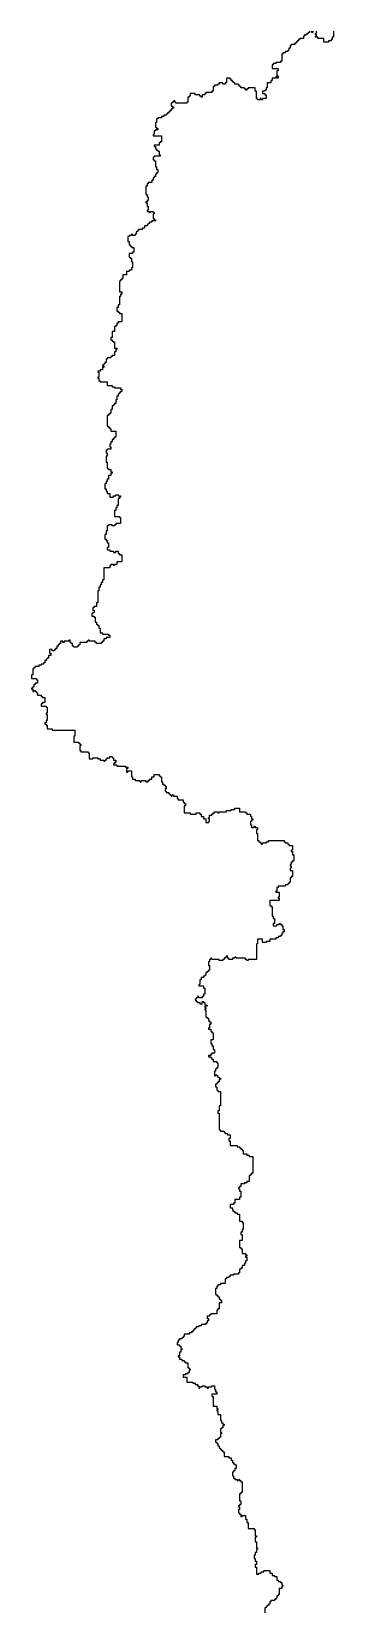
# Model space of a CAD drawing. Header units: inches. Extents: x -98695 to 376223, y 1122520 to 1501782.
# Drawn here: x 123464 to 131207, y 1420762 to 1461272 of the extents above; entities that cross this region are included whole.
import ezdxf

# ---------------------------------------------------------------- set-up
doc = ezdxf.new("R2010")
doc.units = ezdxf.units.IN
doc.header["$MEASUREMENT"] = 0
doc.layers.add('subs1', color=7, linetype='Continuous', true_color=0xc8dcf7)

msp = doc.modelspace()

# ---------------------------------------------------------------- linework, layer by layer
at = {"layer": 'subs1'}
for points in [[(130590, 1461280, 0), (130590, 1461249, 0), (130559, 1461249, 0), (130559, 1461218, 0), (130528, 1461218, 0), (130528, 1461187, 0), (130466, 1461187, 0), (130466, 1461156, 0), (130435, 1461156, 0), (130435, 1461095, 0), (130343, 1461095, 0), (130343, 1461064, 0), (130312, 1461064, 0), (130312, 1461033, 0), (130281, 1461033, 0), (130281, 1461002, 0), (130250, 1461002, 0), (130250, 1460971, 0), (130220, 1460971, 0), (130220, 1460940, 0), (130127, 1460940, 0), (130127, 1460909, 0), (130096, 1460909, 0), (130096, 1460848, 0), (130065, 1460848, 0), (130065, 1460786, 0), (130034, 1460786, 0), (130034, 1460755, 0), (129973, 1460755, 0), (129973, 1460724, 0), (129911, 1460724, 0), (129911, 1460694, 0), (129880, 1460694, 0), (129880, 1460508, 0), (129849, 1460508, 0), (129849, 1460478, 0), (129726, 1460478, 0), (129726, 1460447, 0), (129664, 1460447, 0), (129664, 1460416, 0), (129633, 1460416, 0), (129633, 1460323, 0), (129788, 1460323, 0), (129788, 1460262, 0), (129757, 1460262, 0), (129757, 1460138, 0), (129788, 1460138, 0), (129788, 1460077, 0), (129757, 1460077, 0), (129757, 1460107, 0), (129726, 1460107, 0), (129726, 1460077, 0), (129633, 1460077, 0), (129633, 1460015, 0), (129603, 1460015, 0), (129603, 1459953, 0), (129510, 1459953, 0), (129510, 1459830, 0), (129479, 1459830, 0), (129479, 1459768, 0), (129448, 1459768, 0), (129448, 1459737, 0), (129387, 1459737, 0), (129387, 1459676, 0), (129448, 1459676, 0), (129448, 1459645, 0), (129479, 1459645, 0), (129479, 1459552, 0), (129387, 1459552, 0), (129387, 1459521, 0), (129356, 1459521, 0), (129356, 1459552, 0), (129325, 1459552, 0), (129325, 1459521, 0), (129263, 1459521, 0), (129263, 1459552, 0), (129232, 1459552, 0), (129232, 1459737, 0), (129202, 1459737, 0), (129202, 1459830, 0), (129017, 1459830, 0), (129017, 1459799, 0), (128986, 1459799, 0), (128986, 1459768, 0), (128955, 1459768, 0), (128955, 1459799, 0), (128924, 1459799, 0), (128924, 1459830, 0), (128831, 1459830, 0), (128831, 1459861, 0), (128801, 1459861, 0), (128801, 1459892, 0), (128770, 1459892, 0), (128770, 1459922, 0), (128677, 1459922, 0), (128677, 1459953, 0), (128646, 1459953, 0), (128646, 1459984, 0), (128616, 1459984, 0), (128616, 1460015, 0), (128585, 1460015, 0), (128585, 1460046, 0), (128554, 1460046, 0), (128554, 1460077, 0), (128461, 1460077, 0), (128461, 1459953, 0), (128430, 1459953, 0), (128430, 1459922, 0), (128369, 1459922, 0), (128369, 1459953, 0), (128276, 1459953, 0), (128276, 1459922, 0), (128245, 1459922, 0), (128245, 1459892, 0), (128153, 1459892, 0), (128153, 1459861, 0), (128122, 1459861, 0), (128122, 1459737, 0), (128091, 1459737, 0), (128091, 1459706, 0), (127937, 1459706, 0), (127937, 1459676, 0), (127906, 1459676, 0), (127906, 1459645, 0), (127844, 1459645, 0), (127844, 1459583, 0), (127813, 1459583, 0), (127813, 1459614, 0), (127783, 1459614, 0), (127783, 1459645, 0), (127659, 1459645, 0), (127659, 1459676, 0), (127536, 1459676, 0), (127536, 1459614, 0), (127505, 1459614, 0), (127505, 1459583, 0), (127474, 1459583, 0), (127474, 1459460, 0), (127443, 1459460, 0), (127443, 1459429, 0), (127166, 1459429, 0), (127166, 1459460, 0), (127135, 1459460, 0), (127135, 1459491, 0), (127104, 1459491, 0), (127104, 1459460, 0), (127073, 1459460, 0), (127073, 1459429, 0), (127042, 1459429, 0), (127042, 1459367, 0), (127073, 1459367, 0), (127073, 1459336, 0), (127104, 1459336, 0), (127104, 1459305, 0), (127073, 1459305, 0), (127073, 1459275, 0), (127042, 1459275, 0), (127042, 1459244, 0), (127011, 1459244, 0), (127011, 1459213, 0), (126981, 1459213, 0), (126981, 1459182, 0), (126950, 1459182, 0), (126950, 1459151, 0), (126919, 1459151, 0), (126919, 1459120, 0), (126857, 1459120, 0), (126857, 1459089, 0), (126796, 1459089, 0), (126796, 1459059, 0), (126703, 1459059, 0), (126703, 1459028, 0), (126672, 1459028, 0), (126672, 1458935, 0), (126641, 1458935, 0), (126641, 1458812, 0), (126672, 1458812, 0), (126672, 1458781, 0), (126703, 1458781, 0), (126703, 1458750, 0), (126641, 1458750, 0), (126641, 1458719, 0), (126610, 1458719, 0), (126610, 1458627, 0), (126580, 1458627, 0), (126580, 1458596, 0), (126796, 1458596, 0), (126796, 1458442, 0), (126765, 1458442, 0), (126765, 1458411, 0), (126734, 1458411, 0), (126734, 1458349, 0), (126610, 1458349, 0), (126610, 1458318, 0), (126641, 1458318, 0), (126641, 1458257, 0), (126672, 1458257, 0), (126672, 1458226, 0), (126703, 1458226, 0), (126703, 1458195, 0), (126734, 1458195, 0), (126734, 1458102, 0), (126765, 1458102, 0), (126765, 1458072, 0), (126610, 1458072, 0), (126610, 1458041, 0), (126580, 1458041, 0), (126580, 1457979, 0), (126610, 1457979, 0), (126610, 1457948, 0), (126641, 1457948, 0), (126641, 1457794, 0), (126672, 1457794, 0), (126672, 1457732, 0), (126703, 1457732, 0), (126703, 1457640, 0), (126672, 1457640, 0), (126672, 1457609, 0), (126641, 1457609, 0), (126641, 1457547, 0), (126610, 1457547, 0), (126610, 1457516, 0), (126580, 1457516, 0), (126580, 1457455, 0), (126549, 1457455, 0), (126549, 1457393, 0), (126456, 1457393, 0), (126456, 1457362, 0), (126425, 1457362, 0), (126425, 1457300, 0), (126395, 1457300, 0), (126395, 1457084, 0), (126425, 1457084, 0), (126425, 1457023, 0), (126456, 1457023, 0), (126456, 1456930, 0), (126425, 1456930, 0), (126425, 1456899, 0), (126395, 1456899, 0), (126395, 1456869, 0), (126425, 1456869, 0), (126425, 1456776, 0), (126456, 1456776, 0), (126456, 1456683, 0), (126425, 1456683, 0), (126425, 1456653, 0), (126487, 1456653, 0), (126487, 1456622, 0), (126518, 1456622, 0), (126518, 1456653, 0), (126580, 1456653, 0), (126580, 1456622, 0), (126610, 1456622, 0), (126610, 1456591, 0), (126580, 1456591, 0), (126580, 1456468, 0), (126610, 1456468, 0), (126610, 1456437, 0), (126641, 1456437, 0), (126641, 1456406, 0), (126549, 1456406, 0), (126549, 1456375, 0), (126487, 1456375, 0), (126487, 1456344, 0), (126456, 1456344, 0), (126456, 1456313, 0), (126425, 1456313, 0), (126425, 1456282, 0), (126364, 1456282, 0), (126364, 1456221, 0), (126302, 1456221, 0), (126302, 1456190, 0), (126209, 1456190, 0), (126209, 1456159, 0), (126179, 1456159, 0), (126179, 1456128, 0), (126148, 1456128, 0), (126148, 1456067, 0), (126117, 1456067, 0), (126117, 1456036, 0), (126055, 1456036, 0), (126055, 1456067, 0), (126024, 1456067, 0), (126024, 1456036, 0), (125963, 1456036, 0), (125963, 1456005, 0), (125932, 1456005, 0), (125932, 1455881, 0), (125963, 1455881, 0), (125963, 1455789, 0), (125994, 1455789, 0), (125994, 1455758, 0), (126024, 1455758, 0), (126024, 1455727, 0), (126086, 1455727, 0), (126086, 1455604, 0), (126055, 1455604, 0), (126055, 1455573, 0), (125963, 1455573, 0), (125963, 1455480, 0), (125994, 1455480, 0), (125994, 1455450, 0), (126024, 1455450, 0), (126024, 1455357, 0), (126055, 1455357, 0), (126055, 1455203, 0), (126024, 1455203, 0), (126024, 1455141, 0), (125963, 1455141, 0), (125963, 1455110, 0), (125901, 1455110, 0), (125901, 1455018, 0), (125808, 1455018, 0), (125808, 1454925, 0), (125778, 1454925, 0), (125778, 1454894, 0), (125747, 1454894, 0), (125747, 1454863, 0), (125716, 1454863, 0), (125716, 1454586, 0), (125778, 1454586, 0), (125778, 1454524, 0), (125747, 1454524, 0), (125747, 1454462, 0), (125716, 1454462, 0), (125716, 1454247, 0), (125685, 1454247, 0), (125685, 1454185, 0), (125654, 1454185, 0), (125654, 1454092, 0), (125685, 1454092, 0), (125685, 1454061, 0), (125716, 1454061, 0), (125716, 1454031, 0), (125778, 1454031, 0), (125778, 1453815, 0), (125685, 1453815, 0), (125685, 1453784, 0), (125654, 1453784, 0), (125654, 1453722, 0), (125623, 1453722, 0), (125623, 1453691, 0), (125593, 1453691, 0), (125593, 1453568, 0), (125531, 1453568, 0), (125531, 1453414, 0), (125500, 1453414, 0), (125500, 1453352, 0), (125531, 1453352, 0), (125531, 1453321, 0), (125562, 1453321, 0), (125562, 1453290, 0), (125593, 1453290, 0), (125593, 1453136, 0), (125654, 1453136, 0), (125654, 1453105, 0), (125623, 1453105, 0), (125623, 1453044, 0), (125593, 1453044, 0), (125593, 1452951, 0), (125531, 1452951, 0), (125531, 1452920, 0), (125500, 1452920, 0), (125500, 1452889, 0), (125407, 1452889, 0), (125407, 1452858, 0), (125377, 1452858, 0), (125377, 1452766, 0), (125346, 1452766, 0), (125346, 1452735, 0), (125315, 1452735, 0), (125315, 1452704, 0), (125284, 1452704, 0), (125284, 1452673, 0), (125315, 1452673, 0), (125315, 1452643, 0), (125284, 1452643, 0), (125284, 1452581, 0), (125222, 1452581, 0), (125222, 1452550, 0), (125161, 1452550, 0), (125161, 1452519, 0), (125192, 1452519, 0), (125192, 1452396, 0), (125161, 1452396, 0), (125161, 1452365, 0), (125192, 1452365, 0), (125192, 1452303, 0), (125222, 1452303, 0), (125222, 1452272, 0), (125407, 1452272, 0), (125407, 1452180, 0), (125531, 1452180, 0), (125531, 1452149, 0), (125593, 1452149, 0), (125593, 1452118, 0), (125747, 1452118, 0), (125747, 1452087, 0), (125778, 1452087, 0), (125778, 1452026, 0), (125747, 1452026, 0), (125747, 1451995, 0), (125716, 1451995, 0), (125716, 1451964, 0), (125685, 1451964, 0), (125685, 1451902, 0), (125654, 1451902, 0), (125654, 1451810, 0), (125623, 1451810, 0), (125623, 1451717, 0), (125593, 1451717, 0), (125593, 1451686, 0), (125562, 1451686, 0), (125562, 1451655, 0), (125531, 1451655, 0), (125531, 1451563, 0), (125500, 1451563, 0), (125500, 1451470, 0), (125469, 1451470, 0), (125469, 1451439, 0), (125438, 1451439, 0), (125438, 1451409, 0), (125407, 1451409, 0), (125407, 1451131, 0), (125438, 1451131, 0), (125438, 1451100, 0), (125469, 1451100, 0), (125469, 1451069, 0), (125500, 1451069, 0), (125500, 1451008, 0), (125623, 1451008, 0), (125623, 1450853, 0), (125593, 1450853, 0), (125593, 1450823, 0), (125562, 1450823, 0), (125562, 1450792, 0), (125531, 1450792, 0), (125531, 1450730, 0), (125500, 1450730, 0), (125500, 1450668, 0), (125469, 1450668, 0), (125469, 1450607, 0), (125500, 1450607, 0), (125500, 1450545, 0), (125407, 1450545, 0), (125407, 1450514, 0), (125377, 1450514, 0), (125377, 1450452, 0), (125407, 1450452, 0), (125407, 1450360, 0), (125377, 1450360, 0), (125377, 1450206, 0), (125407, 1450206, 0), (125407, 1450051, 0), (125438, 1450051, 0), (125438, 1450021, 0), (125500, 1450021, 0), (125500, 1449959, 0), (125531, 1449959, 0), (125531, 1449928, 0), (125500, 1449928, 0), (125500, 1449866, 0), (125438, 1449866, 0), (125438, 1449774, 0), (125407, 1449774, 0), (125407, 1449712, 0), (125377, 1449712, 0), (125377, 1449650, 0), (125346, 1449650, 0), (125346, 1449527, 0), (125377, 1449527, 0), (125377, 1449465, 0), (125407, 1449465, 0), (125407, 1449404, 0), (125469, 1449404, 0), (125469, 1449311, 0), (125562, 1449311, 0), (125562, 1449342, 0), (125623, 1449342, 0), (125623, 1449373, 0), (125685, 1449373, 0), (125685, 1449342, 0), (125747, 1449342, 0), (125747, 1449311, 0), (125716, 1449311, 0), (125716, 1449280, 0), (125685, 1449280, 0), (125685, 1449095, 0), (125654, 1449095, 0), (125654, 1449033, 0), (125623, 1449033, 0), (125623, 1448972, 0), (125593, 1448972, 0), (125593, 1448817, 0), (125716, 1448817, 0), (125716, 1448787, 0), (125747, 1448787, 0), (125747, 1448632, 0), (125623, 1448632, 0), (125623, 1448602, 0), (125593, 1448602, 0), (125593, 1448571, 0), (125531, 1448571, 0), (125531, 1448602, 0), (125438, 1448602, 0), (125438, 1448571, 0), (125407, 1448571, 0), (125407, 1448447, 0), (125377, 1448447, 0), (125377, 1448355, 0), (125346, 1448355, 0), (125346, 1448231, 0), (125377, 1448231, 0), (125377, 1448201, 0), (125407, 1448201, 0), (125407, 1448139, 0), (125438, 1448139, 0), (125438, 1448015, 0), (125407, 1448015, 0), (125407, 1447954, 0), (125469, 1447954, 0), (125469, 1447923, 0), (125562, 1447923, 0), (125562, 1447892, 0), (125623, 1447892, 0), (125623, 1447923, 0), (125685, 1447923, 0), (125685, 1447861, 0), (125716, 1447861, 0), (125716, 1447830, 0), (125778, 1447830, 0), (125778, 1447645, 0), (125654, 1447645, 0), (125654, 1447584, 0), (125593, 1447584, 0), (125593, 1447553, 0), (125562, 1447553, 0), (125562, 1447584, 0), (125500, 1447584, 0), (125500, 1447553, 0), (125469, 1447553, 0), (125469, 1447491, 0), (125315, 1447491, 0), (125315, 1447183, 0), (125284, 1447183, 0), (125284, 1447121, 0), (125253, 1447121, 0), (125253, 1447059, 0), (125222, 1447059, 0), (125222, 1446998, 0), (125192, 1446998, 0), (125192, 1446905, 0), (125161, 1446905, 0), (125161, 1446597, 0), (125130, 1446597, 0), (125130, 1446504, 0), (125068, 1446504, 0), (125068, 1446473, 0), (125037, 1446473, 0), (125037, 1446411, 0), (125068, 1446411, 0), (125068, 1446350, 0), (125037, 1446350, 0), (125037, 1446319, 0), (125006, 1446319, 0), (125006, 1446257, 0), (125068, 1446257, 0), (125068, 1446226, 0), (125099, 1446226, 0), (125099, 1446103, 0), (125130, 1446103, 0), (125130, 1446041, 0), (125161, 1446041, 0), (125161, 1446010, 0), (125192, 1446010, 0), (125192, 1445949, 0), (125222, 1445949, 0), (125222, 1445825, 0), (125284, 1445825, 0), (125284, 1445795, 0), (125438, 1445795, 0), (125438, 1445764, 0), (125469, 1445764, 0), (125469, 1445702, 0), (125377, 1445702, 0), (125377, 1445671, 0), (125315, 1445671, 0), (125315, 1445609, 0), (125284, 1445609, 0), (125284, 1445579, 0), (125253, 1445579, 0), (125253, 1445548, 0), (125130, 1445548, 0), (125130, 1445579, 0), (125099, 1445579, 0), (125099, 1445609, 0), (124945, 1445609, 0), (124945, 1445640, 0), (124914, 1445640, 0), (124914, 1445609, 0), (124883, 1445609, 0), (124883, 1445579, 0), (124698, 1445579, 0), (124698, 1445517, 0), (124667, 1445517, 0), (124667, 1445486, 0), (124636, 1445486, 0), (124636, 1445455, 0), (124544, 1445455, 0), (124544, 1445486, 0), (124513, 1445486, 0), (124513, 1445548, 0), (124482, 1445548, 0), (124482, 1445579, 0), (124451, 1445579, 0), (124451, 1445640, 0), (124420, 1445640, 0), (124420, 1445609, 0), (124297, 1445609, 0), (124297, 1445579, 0), (124266, 1445579, 0), (124266, 1445609, 0), (124204, 1445609, 0), (124204, 1445548, 0), (124174, 1445548, 0), (124174, 1445517, 0), (124143, 1445517, 0), (124143, 1445486, 0), (124112, 1445486, 0), (124112, 1445424, 0), (124081, 1445424, 0), (124081, 1445393, 0), (124050, 1445393, 0), (124050, 1445363, 0), (123988, 1445363, 0), (123988, 1445393, 0), (123927, 1445393, 0), (123927, 1445301, 0), (123958, 1445301, 0), (123958, 1445239, 0), (123896, 1445239, 0), (123896, 1445178, 0), (123865, 1445178, 0), (123865, 1445147, 0), (123834, 1445147, 0), (123834, 1445116, 0), (123803, 1445116, 0), (123803, 1445054, 0), (123773, 1445054, 0), (123773, 1445023, 0), (123711, 1445023, 0), (123711, 1444992, 0), (123649, 1444992, 0), (123649, 1444962, 0), (123557, 1444962, 0), (123557, 1444931, 0), (123526, 1444931, 0), (123526, 1444900, 0), (123495, 1444900, 0), (123495, 1444746, 0), (123464, 1444746, 0), (123464, 1444653, 0), (123587, 1444653, 0), (123587, 1444622, 0), (123618, 1444622, 0), (123618, 1444530, 0), (123557, 1444530, 0), (123557, 1444499, 0), (123526, 1444499, 0), (123526, 1444437, 0), (123495, 1444437, 0), (123495, 1444406, 0), (123464, 1444406, 0), (123464, 1444376, 0), (123495, 1444376, 0), (123495, 1444314, 0), (123526, 1444314, 0), (123526, 1444345, 0), (123557, 1444345, 0), (123557, 1444314, 0), (123587, 1444314, 0), (123587, 1444283, 0), (123618, 1444283, 0), (123618, 1444221, 0), (123711, 1444221, 0), (123711, 1444190, 0), (123742, 1444190, 0), (123742, 1444160, 0), (123803, 1444160, 0), (123803, 1444036, 0), (123742, 1444036, 0), (123742, 1444005, 0), (123711, 1444005, 0), (123711, 1443944, 0), (123834, 1443944, 0), (123834, 1443913, 0), (123865, 1443913, 0), (123865, 1443759, 0), (123834, 1443759, 0), (123834, 1443728, 0), (123865, 1443728, 0), (123865, 1443574, 0), (123834, 1443574, 0), (123834, 1443512, 0), (123803, 1443512, 0), (123803, 1443481, 0), (123834, 1443481, 0), (123834, 1443450, 0), (123865, 1443450, 0), (123865, 1443358, 0), (123988, 1443358, 0), (123988, 1443327, 0), (124575, 1443327, 0), (124575, 1443173, 0), (124544, 1443173, 0), (124544, 1443018, 0), (124667, 1443018, 0), (124667, 1442987, 0), (124698, 1442987, 0), (124698, 1442957, 0), (124729, 1442957, 0), (124729, 1442926, 0), (124698, 1442926, 0), (124698, 1442802, 0), (124729, 1442802, 0), (124729, 1442772, 0), (124914, 1442772, 0), (124914, 1442741, 0), (124945, 1442741, 0), (124945, 1442586, 0), (125037, 1442586, 0), (125037, 1442617, 0), (125161, 1442617, 0), (125161, 1442586, 0), (125222, 1442586, 0), (125222, 1442556, 0), (125315, 1442556, 0), (125315, 1442525, 0), (125346, 1442525, 0), (125346, 1442556, 0), (125377, 1442556, 0), (125377, 1442586, 0), (125407, 1442586, 0), (125407, 1442617, 0), (125469, 1442617, 0), (125469, 1442648, 0), (125531, 1442648, 0), (125531, 1442617, 0), (125562, 1442617, 0), (125562, 1442556, 0), (125623, 1442556, 0), (125623, 1442494, 0), (125593, 1442494, 0), (125593, 1442463, 0), (125562, 1442463, 0), (125562, 1442432, 0), (125654, 1442432, 0), (125654, 1442401, 0), (125870, 1442401, 0), (125870, 1442371, 0), (125932, 1442371, 0), (125932, 1442340, 0), (125901, 1442340, 0), (125901, 1442247, 0), (125932, 1442247, 0), (125932, 1442278, 0), (126024, 1442278, 0), (126024, 1442124, 0), (126055, 1442124, 0), (126055, 1442062, 0), (126117, 1442062, 0), (126117, 1442031, 0), (126240, 1442031, 0), (126240, 1442000, 0), (126271, 1442000, 0), (126271, 1442031, 0), (126395, 1442031, 0), (126395, 1442000, 0), (126456, 1442000, 0), (126456, 1442031, 0), (126487, 1442031, 0), (126487, 1442062, 0), (126549, 1442062, 0), (126549, 1442124, 0), (126610, 1442124, 0), (126610, 1442185, 0), (126734, 1442185, 0), (126734, 1442155, 0), (126765, 1442155, 0), (126765, 1442124, 0), (126796, 1442124, 0), (126796, 1442000, 0), (126826, 1442000, 0), (126826, 1441939, 0), (126857, 1441939, 0), (126857, 1441908, 0), (126888, 1441908, 0), (126888, 1441877, 0), (126919, 1441877, 0), (126919, 1441815, 0), (126888, 1441815, 0), (126888, 1441754, 0), (126919, 1441754, 0), (126919, 1441723, 0), (126981, 1441723, 0), (126981, 1441692, 0), (127011, 1441692, 0), (127011, 1441661, 0), (127042, 1441661, 0), (127042, 1441630, 0), (127073, 1441630, 0), (127073, 1441661, 0), (127104, 1441661, 0), (127104, 1441630, 0), (127197, 1441630, 0), (127197, 1441568, 0), (127227, 1441568, 0), (127227, 1441538, 0), (127351, 1441538, 0), (127351, 1441476, 0), (127382, 1441476, 0), (127382, 1441445, 0), (127412, 1441445, 0), (127412, 1441383, 0), (127382, 1441383, 0), (127382, 1441198, 0), (127536, 1441198, 0), (127536, 1441167, 0), (127690, 1441167, 0), (127690, 1441198, 0), (127783, 1441198, 0), (127783, 1441167, 0), (127813, 1441167, 0), (127813, 1441106, 0), (127875, 1441106, 0), (127875, 1441044, 0), (127937, 1441044, 0), (127937, 1440952, 0), (127999, 1440952, 0), (127999, 1440982, 0), (128029, 1440982, 0), (128029, 1441044, 0), (127999, 1441044, 0), (127999, 1441075, 0), (128029, 1441075, 0), (128029, 1441137, 0), (128091, 1441137, 0), (128091, 1441167, 0), (128122, 1441167, 0), (128122, 1441198, 0), (128153, 1441198, 0), (128153, 1441229, 0), (128245, 1441229, 0), (128245, 1441198, 0), (128276, 1441198, 0), (128276, 1441229, 0), (128461, 1441229, 0), (128461, 1441260, 0), (128585, 1441260, 0), (128585, 1441291, 0), (128677, 1441291, 0), (128677, 1441322, 0), (128801, 1441322, 0), (128801, 1441229, 0), (128955, 1441229, 0), (128955, 1441198, 0), (128986, 1441198, 0), (128986, 1441167, 0), (129078, 1441167, 0), (129078, 1441106, 0), (129109, 1441106, 0), (129109, 1441044, 0), (129140, 1441044, 0), (129140, 1441013, 0), (129109, 1441013, 0), (129109, 1440982, 0), (129078, 1440982, 0), (129078, 1440890, 0), (129109, 1440890, 0), (129109, 1440828, 0), (129171, 1440828, 0), (129171, 1440859, 0), (129202, 1440859, 0), (129202, 1440828, 0), (129263, 1440828, 0), (129263, 1440766, 0), (129232, 1440766, 0), (129232, 1440674, 0), (129263, 1440674, 0), (129263, 1440489, 0), (129294, 1440489, 0), (129294, 1440458, 0), (129325, 1440458, 0), (129325, 1440427, 0), (129356, 1440427, 0), (129356, 1440396, 0), (129387, 1440396, 0), (129387, 1440427, 0), (129479, 1440427, 0), (129479, 1440458, 0), (129541, 1440458, 0), (129541, 1440489, 0), (129942, 1440489, 0), (129942, 1440458, 0), (129973, 1440458, 0), (129973, 1440427, 0), (130034, 1440427, 0), (130034, 1440396, 0), (130065, 1440396, 0), (130065, 1440365, 0), (130158, 1440365, 0), (130158, 1440242, 0), (130127, 1440242, 0), (130127, 1440211, 0), (130158, 1440211, 0), (130158, 1440119, 0), (130189, 1440119, 0), (130189, 1439964, 0), (130158, 1439964, 0), (130158, 1439934, 0), (130127, 1439934, 0), (130127, 1439872, 0), (130096, 1439872, 0), (130096, 1439841, 0), (130127, 1439841, 0), (130127, 1439779, 0), (130096, 1439779, 0), (130096, 1439718, 0), (130158, 1439718, 0), (130158, 1439563, 0), (130127, 1439563, 0), (130127, 1439533, 0), (130096, 1439533, 0), (130096, 1439409, 0), (130065, 1439409, 0), (130065, 1439378, 0), (130034, 1439378, 0), (130034, 1439348, 0), (129973, 1439348, 0), (129973, 1439317, 0), (129788, 1439317, 0), (129788, 1439286, 0), (129757, 1439286, 0), (129757, 1439193, 0), (129726, 1439193, 0), (129726, 1439162, 0), (129819, 1439162, 0), (129819, 1439039, 0), (129788, 1439039, 0), (129788, 1439008, 0), (129819, 1439008, 0), (129819, 1438947, 0), (129572, 1438947, 0), (129572, 1438823, 0), (129603, 1438823, 0), (129603, 1438792, 0), (129633, 1438792, 0), (129633, 1438546, 0), (129664, 1438546, 0), (129664, 1438484, 0), (129695, 1438484, 0), (129695, 1438360, 0), (129664, 1438360, 0), (129664, 1438299, 0), (129757, 1438299, 0), (129757, 1438330, 0), (129819, 1438330, 0), (129819, 1438360, 0), (129849, 1438360, 0), (129849, 1438330, 0), (129880, 1438330, 0), (129880, 1438299, 0), (129911, 1438299, 0), (129911, 1438206, 0), (129942, 1438206, 0), (129942, 1438144, 0), (129911, 1438144, 0), (129911, 1438114, 0), (129880, 1438114, 0), (129880, 1438052, 0), (129849, 1438052, 0), (129849, 1438021, 0), (129788, 1438021, 0), (129788, 1437990, 0), (129726, 1437990, 0), (129726, 1437959, 0), (129572, 1437959, 0), (129572, 1437898, 0), (129479, 1437898, 0), (129479, 1437867, 0), (129387, 1437867, 0), (129387, 1437959, 0), (129263, 1437959, 0), (129263, 1437836, 0), (129232, 1437836, 0), (129232, 1437435, 0), (129017, 1437435, 0), (129017, 1437404, 0), (128986, 1437404, 0), (128986, 1437435, 0), (128955, 1437435, 0), (128955, 1437466, 0), (128708, 1437466, 0), (128708, 1437497, 0), (128677, 1437497, 0), (128677, 1437466, 0), (128616, 1437466, 0), (128616, 1437435, 0), (128523, 1437435, 0), (128523, 1437466, 0), (128492, 1437466, 0), (128492, 1437528, 0), (128461, 1437528, 0), (128461, 1437497, 0), (128430, 1437497, 0), (128430, 1437466, 0), (128400, 1437466, 0), (128400, 1437435, 0), (128369, 1437435, 0), (128369, 1437404, 0), (128276, 1437404, 0), (128276, 1437435, 0), (128091, 1437435, 0), (128091, 1437466, 0), (128060, 1437466, 0), (128060, 1437435, 0), (128029, 1437435, 0), (128029, 1437373, 0), (127999, 1437373, 0), (127999, 1437281, 0), (128029, 1437281, 0), (128029, 1437157, 0), (127999, 1437157, 0), (127999, 1437127, 0), (127968, 1437127, 0), (127968, 1437096, 0), (127937, 1437096, 0), (127937, 1437034, 0), (127906, 1437034, 0), (127906, 1437003, 0), (127875, 1437003, 0), (127875, 1436972, 0), (127813, 1436972, 0), (127813, 1436911, 0), (127783, 1436911, 0), (127783, 1436787, 0), (127752, 1436787, 0), (127752, 1436756, 0), (127875, 1436756, 0), (127875, 1436695, 0), (127906, 1436695, 0), (127906, 1436540, 0), (127875, 1436540, 0), (127875, 1436479, 0), (127844, 1436479, 0), (127844, 1436448, 0), (127752, 1436448, 0), (127752, 1436479, 0), (127721, 1436479, 0), (127721, 1436448, 0), (127690, 1436448, 0), (127690, 1436417, 0), (127659, 1436417, 0), (127659, 1436386, 0), (127690, 1436386, 0), (127690, 1436355, 0), (127721, 1436355, 0), (127721, 1436325, 0), (127783, 1436325, 0), (127783, 1436294, 0), (127844, 1436294, 0), (127844, 1436355, 0), (127875, 1436355, 0), (127875, 1436325, 0), (127906, 1436325, 0), (127906, 1436263, 0), (127968, 1436263, 0), (127968, 1436232, 0), (127906, 1436232, 0), (127906, 1436201, 0), (127937, 1436201, 0), (127937, 1436170, 0), (127906, 1436170, 0), (127906, 1436139, 0), (127937, 1436139, 0), (127937, 1435954, 0), (127968, 1435954, 0), (127968, 1435924, 0), (127999, 1435924, 0), (127999, 1435862, 0), (128029, 1435862, 0), (128029, 1435831, 0), (128060, 1435831, 0), (128060, 1435769, 0), (128029, 1435769, 0), (128029, 1435677, 0), (127999, 1435677, 0), (127999, 1435646, 0), (128060, 1435646, 0), (128060, 1435584, 0), (128091, 1435584, 0), (128091, 1435553, 0), (128122, 1435553, 0), (128122, 1435368, 0), (128060, 1435368, 0), (128060, 1435276, 0), (128091, 1435276, 0), (128091, 1435214, 0), (128122, 1435214, 0), (128122, 1435122, 0), (128153, 1435122, 0), (128153, 1435029, 0), (128091, 1435029, 0), (128091, 1434998, 0), (128060, 1434998, 0), (128060, 1434967, 0), (127999, 1434967, 0), (127999, 1434936, 0), (128060, 1434936, 0), (128060, 1434906, 0), (128091, 1434906, 0), (128091, 1434875, 0), (128122, 1434875, 0), (128122, 1434813, 0), (128215, 1434813, 0), (128215, 1434782, 0), (128245, 1434782, 0), (128245, 1434659, 0), (128215, 1434659, 0), (128215, 1434628, 0), (128184, 1434628, 0), (128184, 1434566, 0), (128153, 1434566, 0), (128153, 1434443, 0), (128184, 1434443, 0), (128184, 1434474, 0), (128215, 1434474, 0), (128215, 1434443, 0), (128245, 1434443, 0), (128245, 1434412, 0), (128276, 1434412, 0), (128276, 1434381, 0), (128307, 1434381, 0), (128307, 1434350, 0), (128276, 1434350, 0), (128276, 1434289, 0), (128245, 1434289, 0), (128245, 1434258, 0), (128215, 1434258, 0), (128215, 1434227, 0), (128184, 1434227, 0), (128184, 1434165, 0), (128215, 1434165, 0), (128215, 1434073, 0), (128245, 1434073, 0), (128245, 1434042, 0), (128307, 1434042, 0), (128307, 1433672, 0), (128276, 1433672, 0), (128276, 1433548, 0), (128245, 1433548, 0), (128245, 1433487, 0), (128276, 1433487, 0), (128276, 1433055, 0), (128307, 1433055, 0), (128307, 1433024, 0), (128400, 1433024, 0), (128400, 1432993, 0), (128430, 1432993, 0), (128430, 1432962, 0), (128492, 1432962, 0), (128492, 1432931, 0), (128554, 1432931, 0), (128554, 1432839, 0), (128523, 1432839, 0), (128523, 1432777, 0), (128554, 1432777, 0), (128554, 1432654, 0), (128739, 1432654, 0), (128739, 1432623, 0), (128801, 1432623, 0), (128801, 1432592, 0), (128831, 1432592, 0), (128831, 1432561, 0), (128862, 1432561, 0), (128862, 1432530, 0), (128893, 1432530, 0), (128893, 1432438, 0), (128986, 1432438, 0), (128986, 1432407, 0), (129047, 1432407, 0), (129047, 1432376, 0), (129140, 1432376, 0), (129140, 1431944, 0), (129109, 1431944, 0), (129109, 1431913, 0), (129078, 1431913, 0), (129078, 1431883, 0), (129047, 1431883, 0), (129047, 1431728, 0), (128986, 1431728, 0), (128986, 1431698, 0), (128924, 1431698, 0), (128924, 1431667, 0), (128831, 1431667, 0), (128831, 1431605, 0), (128801, 1431605, 0), (128801, 1431574, 0), (128770, 1431574, 0), (128770, 1431543, 0), (128801, 1431543, 0), (128801, 1431482, 0), (128831, 1431482, 0), (128831, 1431327, 0), (128801, 1431327, 0), (128801, 1431266, 0), (128677, 1431266, 0), (128677, 1431173, 0), (128646, 1431173, 0), (128646, 1431142, 0), (128554, 1431142, 0), (128554, 1431050, 0), (128616, 1431050, 0), (128616, 1430988, 0), (128646, 1430988, 0), (128646, 1430957, 0), (128677, 1430957, 0), (128677, 1430926, 0), (128739, 1430926, 0), (128739, 1430895, 0), (128801, 1430895, 0), (128801, 1430710, 0), (128862, 1430710, 0), (128862, 1430680, 0), (128893, 1430680, 0), (128893, 1430494, 0), (128862, 1430494, 0), (128862, 1430433, 0), (128831, 1430433, 0), (128831, 1430371, 0), (128862, 1430371, 0), (128862, 1430217, 0), (128801, 1430217, 0), (128801, 1430032, 0), (128831, 1430032, 0), (128831, 1430001, 0), (128862, 1430001, 0), (128862, 1429878, 0), (128955, 1429878, 0), (128955, 1429847, 0), (128986, 1429847, 0), (128986, 1429816, 0), (128955, 1429816, 0), (128955, 1429785, 0), (128986, 1429785, 0), (128986, 1429692, 0), (128955, 1429692, 0), (128955, 1429631, 0), (128924, 1429631, 0), (128924, 1429569, 0), (128862, 1429569, 0), (128862, 1429507, 0), (128831, 1429507, 0), (128831, 1429477, 0), (128801, 1429477, 0), (128801, 1429384, 0), (128770, 1429384, 0), (128770, 1429353, 0), (128646, 1429353, 0), (128646, 1429322, 0), (128554, 1429322, 0), (128554, 1429291, 0), (128523, 1429291, 0), (128523, 1429261, 0), (128461, 1429261, 0), (128461, 1429230, 0), (128430, 1429230, 0), (128430, 1429106, 0), (128307, 1429106, 0), (128307, 1429076, 0), (128245, 1429076, 0), (128245, 1429045, 0), (128215, 1429045, 0), (128215, 1428983, 0), (128184, 1428983, 0), (128184, 1428829, 0), (128215, 1428829, 0), (128215, 1428798, 0), (128245, 1428798, 0), (128245, 1428767, 0), (128276, 1428767, 0), (128276, 1428705, 0), (128307, 1428705, 0), (128307, 1428675, 0), (128338, 1428675, 0), (128338, 1428613, 0), (128276, 1428613, 0), (128276, 1428459, 0), (128245, 1428459, 0), (128245, 1428428, 0), (128215, 1428428, 0), (128215, 1428335, 0), (128060, 1428335, 0), (128060, 1428304, 0), (128029, 1428304, 0), (128029, 1428274, 0), (127968, 1428274, 0), (127968, 1428212, 0), (127999, 1428212, 0), (127999, 1428150, 0), (127968, 1428150, 0), (127968, 1428088, 0), (127937, 1428088, 0), (127937, 1428058, 0), (127813, 1428058, 0), (127813, 1428027, 0), (127752, 1428027, 0), (127752, 1427996, 0), (127690, 1427996, 0), (127690, 1427965, 0), (127659, 1427965, 0), (127659, 1427934, 0), (127628, 1427934, 0), (127628, 1427903, 0), (127598, 1427903, 0), (127598, 1427872, 0), (127567, 1427872, 0), (127567, 1427842, 0), (127505, 1427842, 0), (127505, 1427811, 0), (127382, 1427811, 0), (127382, 1427749, 0), (127351, 1427749, 0), (127351, 1427718, 0), (127320, 1427718, 0), (127320, 1427687, 0), (127258, 1427687, 0), (127258, 1427657, 0), (127227, 1427657, 0), (127227, 1427595, 0), (127197, 1427595, 0), (127197, 1427533, 0), (127258, 1427533, 0), (127258, 1427502, 0), (127289, 1427502, 0), (127289, 1427441, 0), (127320, 1427441, 0), (127320, 1427410, 0), (127289, 1427410, 0), (127289, 1427348, 0), (127258, 1427348, 0), (127258, 1427256, 0), (127227, 1427256, 0), (127227, 1427225, 0), (127258, 1427225, 0), (127258, 1427163, 0), (127320, 1427163, 0), (127320, 1427132, 0), (127382, 1427132, 0), (127382, 1427101, 0), (127412, 1427101, 0), (127412, 1427070, 0), (127474, 1427070, 0), (127474, 1426947, 0), (127505, 1426947, 0), (127505, 1426916, 0), (127536, 1426916, 0), (127536, 1426885, 0), (127505, 1426885, 0), (127505, 1426824, 0), (127474, 1426824, 0), (127474, 1426793, 0), (127412, 1426793, 0), (127412, 1426762, 0), (127351, 1426762, 0), (127351, 1426700, 0), (127443, 1426700, 0), (127443, 1426577, 0), (127598, 1426577, 0), (127598, 1426546, 0), (127659, 1426546, 0), (127659, 1426515, 0), (127721, 1426515, 0), (127721, 1426484, 0), (127752, 1426484, 0), (127752, 1426423, 0), (127783, 1426423, 0), (127783, 1426454, 0), (127844, 1426454, 0), (127844, 1426484, 0), (127906, 1426484, 0), (127906, 1426454, 0), (127968, 1426454, 0), (127968, 1426423, 0), (127999, 1426423, 0), (127999, 1426454, 0), (128091, 1426454, 0), (128091, 1426484, 0), (128153, 1426484, 0), (128153, 1426392, 0), (128184, 1426392, 0), (128184, 1426330, 0), (128215, 1426330, 0), (128215, 1426268, 0), (128091, 1426268, 0), (128091, 1426207, 0), (128122, 1426207, 0), (128122, 1425960, 0), (128215, 1425960, 0), (128215, 1425898, 0), (128245, 1425898, 0), (128245, 1425867, 0), (128215, 1425867, 0), (128215, 1425837, 0), (128245, 1425837, 0), (128245, 1425744, 0), (128307, 1425744, 0), (128307, 1425590, 0), (128338, 1425590, 0), (128338, 1425528, 0), (128369, 1425528, 0), (128369, 1425497, 0), (128400, 1425497, 0), (128400, 1425466, 0), (128369, 1425466, 0), (128369, 1425405, 0), (128338, 1425405, 0), (128338, 1425374, 0), (128307, 1425374, 0), (128307, 1425281, 0), (128338, 1425281, 0), (128338, 1425251, 0), (128307, 1425251, 0), (128307, 1425158, 0), (128276, 1425158, 0), (128276, 1425127, 0), (128245, 1425127, 0), (128245, 1425096, 0), (128184, 1425096, 0), (128184, 1425035, 0), (128215, 1425035, 0), (128215, 1425004, 0), (128245, 1425004, 0), (128245, 1424942, 0), (128276, 1424942, 0), (128276, 1424880, 0), (128307, 1424880, 0), (128307, 1424850, 0), (128338, 1424850, 0), (128338, 1424819, 0), (128369, 1424819, 0), (128369, 1424788, 0), (128400, 1424788, 0), (128400, 1424664, 0), (128523, 1424664, 0), (128523, 1424634, 0), (128585, 1424634, 0), (128585, 1424572, 0), (128616, 1424572, 0), (128616, 1424510, 0), (128646, 1424510, 0), (128646, 1424479, 0), (128677, 1424479, 0), (128677, 1424448, 0), (128708, 1424448, 0), (128708, 1424356, 0), (128677, 1424356, 0), (128677, 1424294, 0), (128646, 1424294, 0), (128646, 1424263, 0), (128616, 1424263, 0), (128616, 1424171, 0), (128646, 1424171, 0), (128646, 1424109, 0), (128677, 1424109, 0), (128677, 1424078, 0), (128739, 1424078, 0), (128739, 1424047, 0), (128770, 1424047, 0), (128770, 1424078, 0), (128801, 1424078, 0), (128801, 1424047, 0), (128831, 1424047, 0), (128831, 1424017, 0), (128862, 1424017, 0), (128862, 1423739, 0), (128831, 1423739, 0), (128831, 1423708, 0), (128801, 1423708, 0), (128801, 1423523, 0), (128831, 1423523, 0), (128831, 1423431, 0), (128801, 1423431, 0), (128801, 1423400, 0), (128770, 1423400, 0), (128770, 1423369, 0), (128801, 1423369, 0), (128801, 1423307, 0), (128770, 1423307, 0), (128770, 1423215, 0), (128801, 1423215, 0), (128801, 1423184, 0), (128831, 1423184, 0), (128831, 1423122, 0), (128862, 1423122, 0), (128862, 1423153, 0), (128955, 1423153, 0), (128955, 1423060, 0), (128986, 1423060, 0), (128986, 1422968, 0), (129017, 1422968, 0), (129017, 1422814, 0), (129171, 1422814, 0), (129171, 1422783, 0), (129202, 1422783, 0), (129202, 1422629, 0), (129232, 1422629, 0), (129232, 1422598, 0), (129202, 1422598, 0), (129202, 1422474, 0), (129232, 1422474, 0), (129232, 1422320, 0), (129263, 1422320, 0), (129263, 1422289, 0), (129232, 1422289, 0), (129232, 1422197, 0), (129202, 1422197, 0), (129202, 1422135, 0), (129171, 1422135, 0), (129171, 1422042, 0), (129202, 1422042, 0), (129202, 1421981, 0), (129232, 1421981, 0), (129232, 1421888, 0), (129202, 1421888, 0), (129202, 1421827, 0), (129232, 1421827, 0), (129232, 1421641, 0), (129294, 1421641, 0), (129294, 1421672, 0), (129356, 1421672, 0), (129356, 1421703, 0), (129418, 1421703, 0), (129418, 1421734, 0), (129572, 1421734, 0), (129572, 1421672, 0), (129633, 1421672, 0), (129633, 1421611, 0), (129695, 1421611, 0), (129695, 1421580, 0), (129757, 1421580, 0), (129757, 1421487, 0), (129788, 1421487, 0), (129788, 1421456, 0), (129849, 1421456, 0), (129849, 1421426, 0), (129880, 1421426, 0), (129880, 1421364, 0), (129911, 1421364, 0), (129911, 1421333, 0), (129880, 1421333, 0), (129880, 1421271, 0), (129819, 1421271, 0), (129819, 1421117, 0), (129788, 1421117, 0), (129788, 1421086, 0), (129757, 1421086, 0), (129757, 1421024, 0), (129726, 1421024, 0), (129726, 1420994, 0), (129695, 1420994, 0), (129695, 1420963, 0), (129603, 1420963, 0), (129603, 1420932, 0), (129572, 1420932, 0), (129572, 1420870, 0), (129541, 1420870, 0), (129541, 1420839, 0), (129510, 1420839, 0), (129510, 1420809, 0), (129479, 1420809, 0), (129479, 1420778, 0), (129448, 1420778, 0), (129448, 1420654, 0)], [(130682, 1461280, 0), (130682, 1461249, 0), (130651, 1461249, 0), (130651, 1461280, 0)], [(131207, 1461280, 0), (131207, 1461125, 0), (131176, 1461125, 0), (131176, 1461064, 0), (131145, 1461064, 0), (131145, 1461033, 0), (131083, 1461033, 0), (131083, 1461002, 0), (130960, 1461002, 0), (130960, 1461095, 0), (130806, 1461095, 0), (130806, 1461125, 0), (130744, 1461125, 0), (130744, 1461156, 0), (130775, 1461156, 0), (130775, 1461187, 0), (130744, 1461187, 0), (130744, 1461218, 0), (130775, 1461218, 0), (130775, 1461280, 0)]]:
    msp.add_polyline3d(points, dxfattribs=at)

doc.saveas('drawing.dxf')
